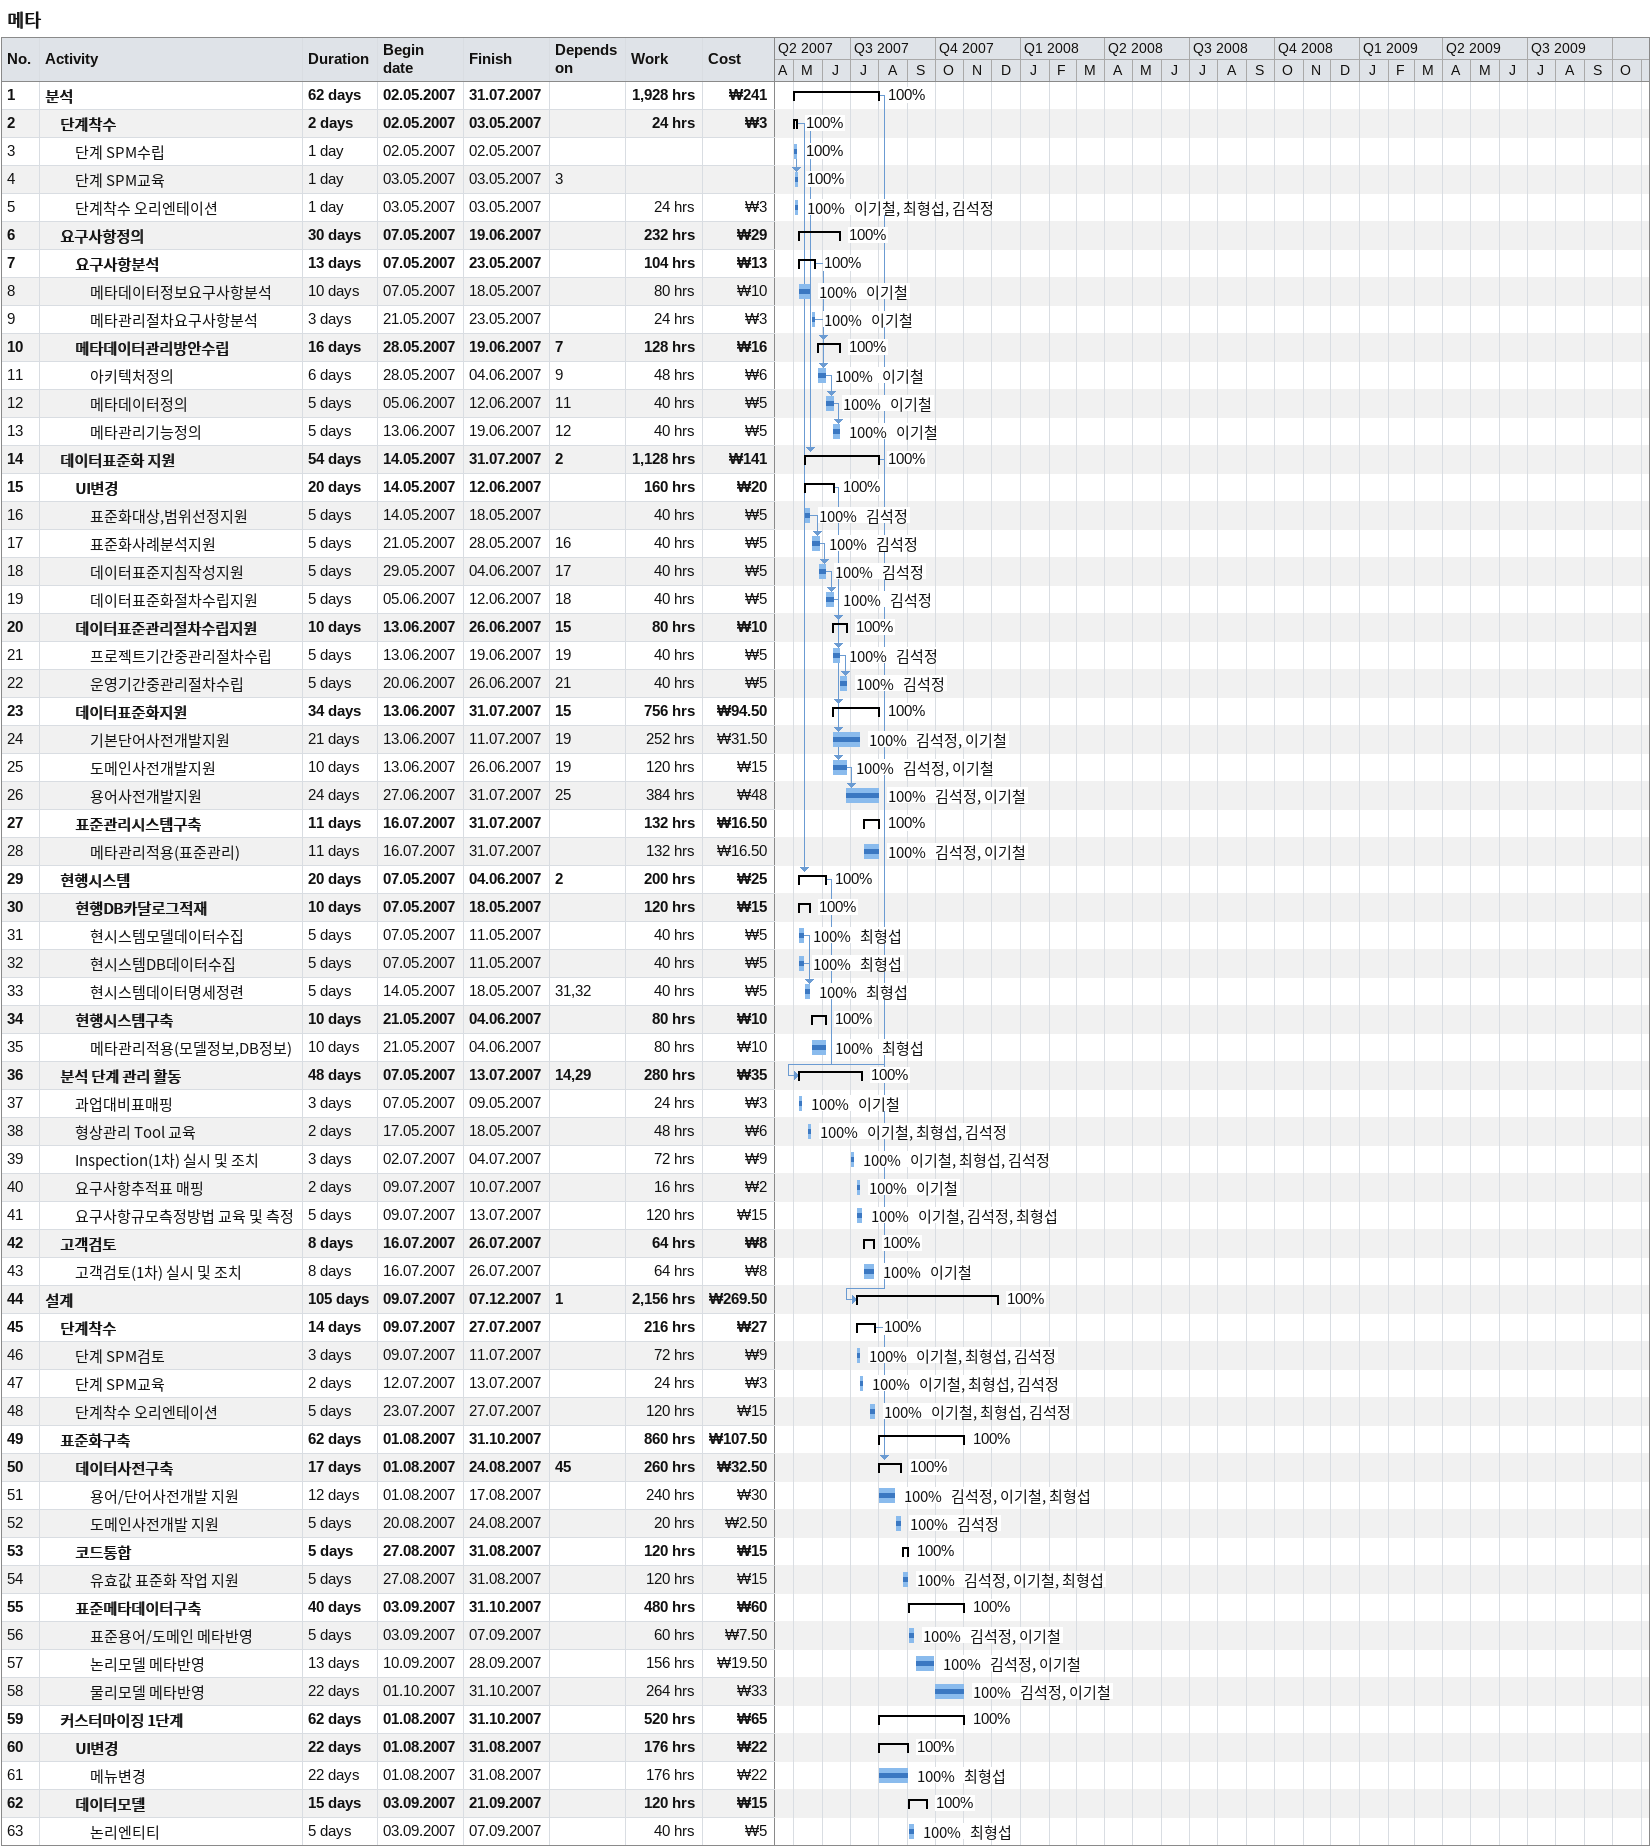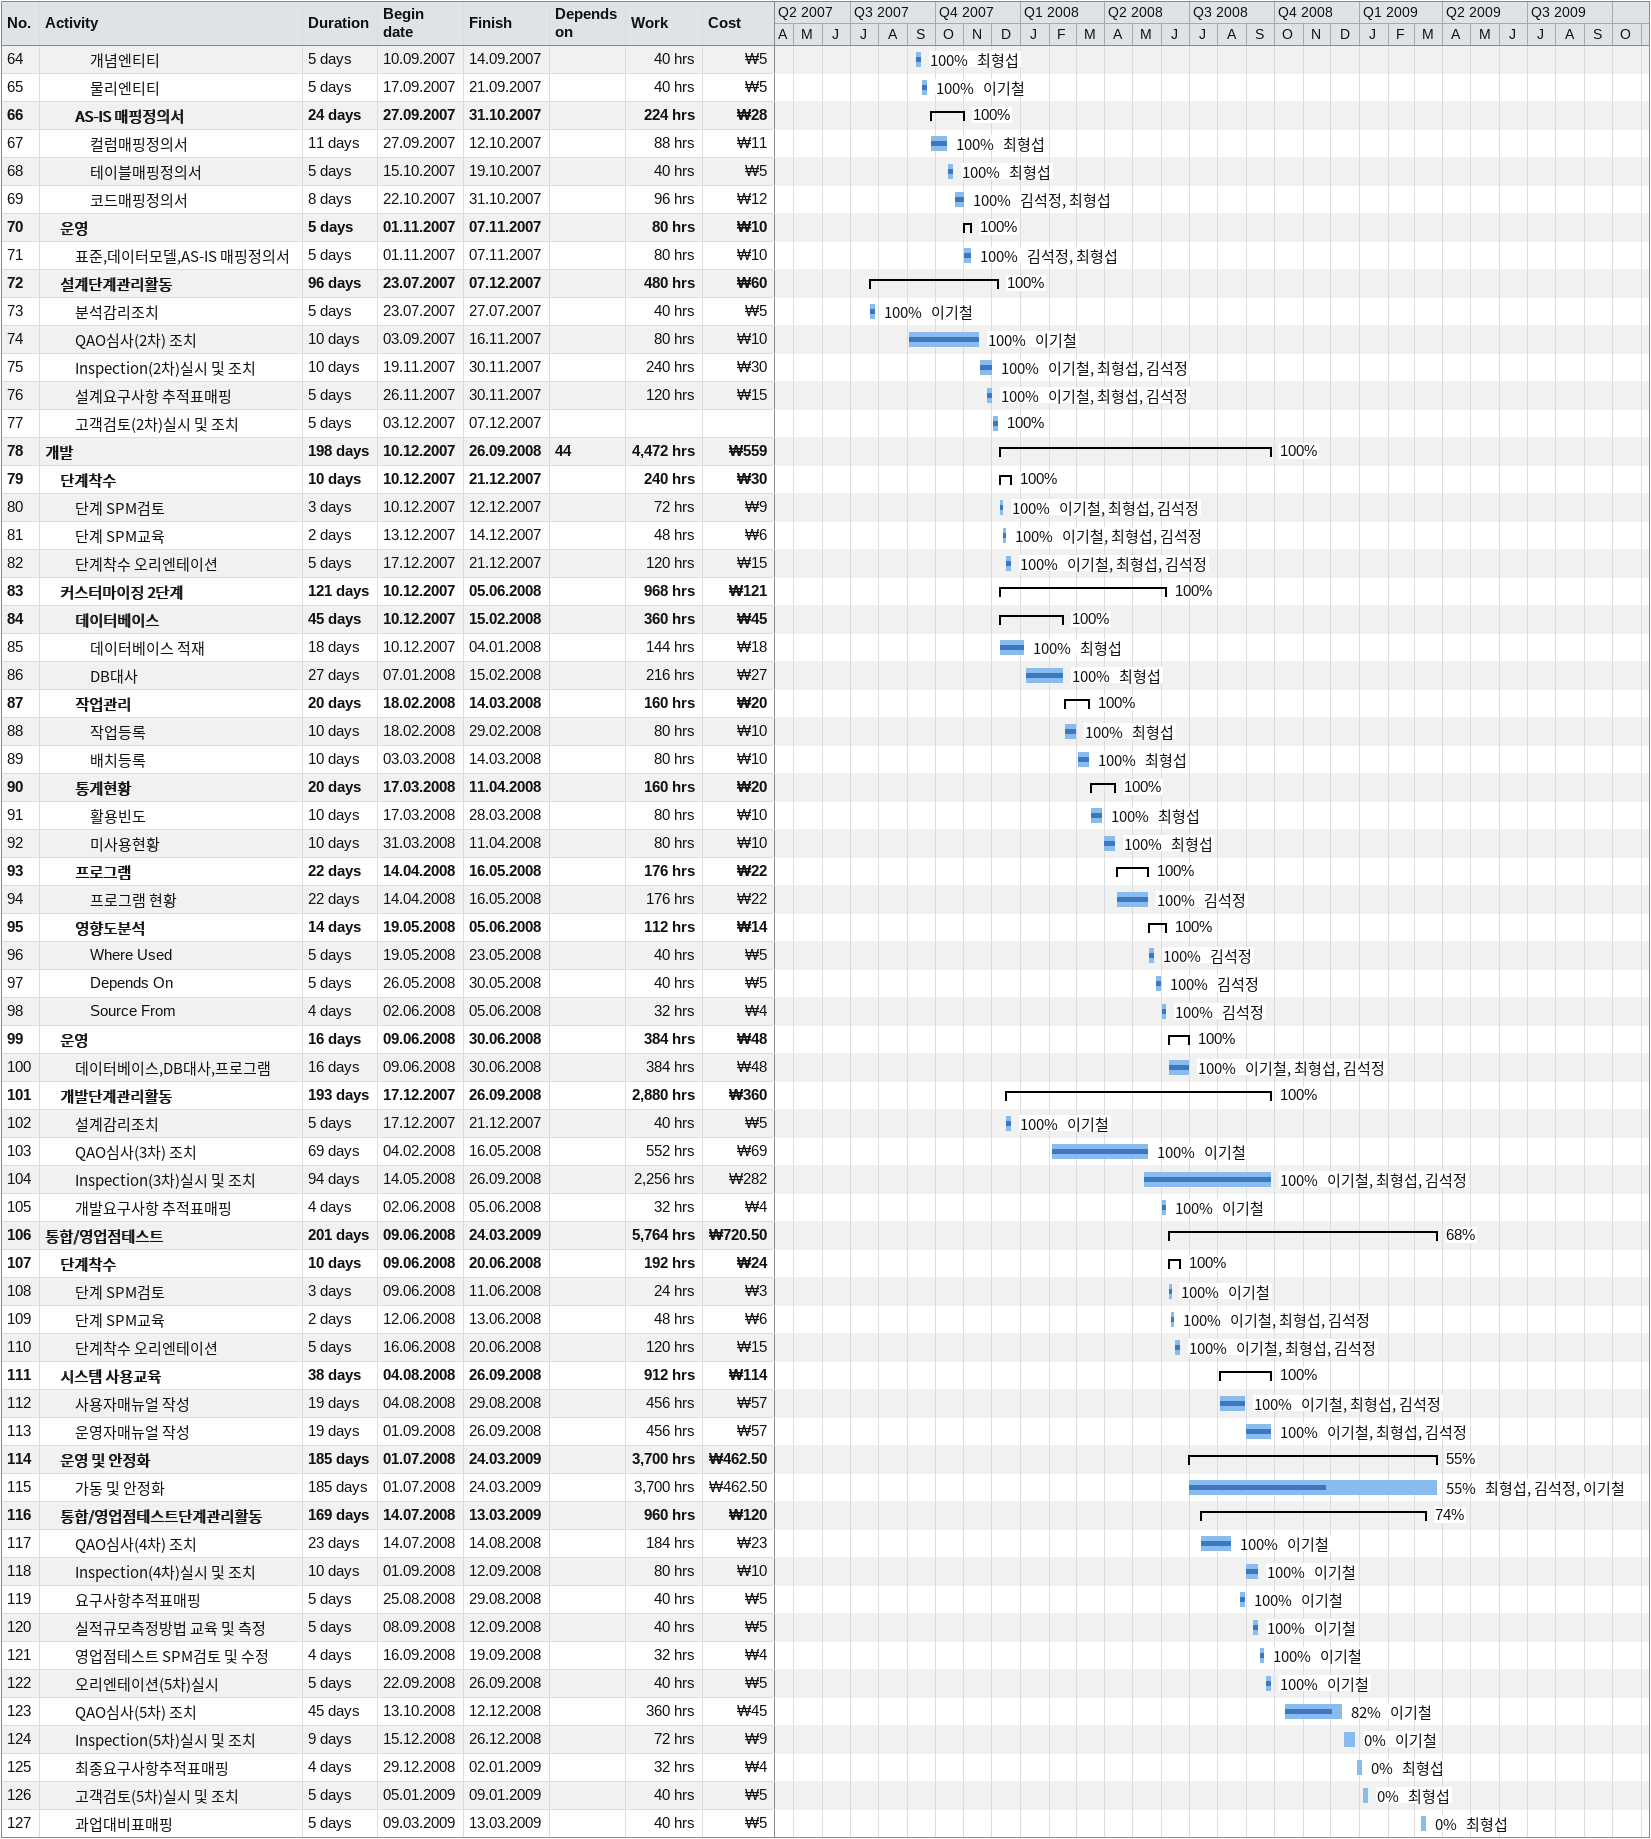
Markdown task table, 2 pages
메타

| ID | Level | Task | Duration | Start | Finish | Predecessors | Resources | % complete | Work (h) | Cost (₩) |
|---|---|---|---|---|---|---|---|---|---|---|
| 1 | 1 | **분석** | 62d | 2007-05-02 | 2007-07-31 |  |  | 100 | 1928 | 241 |
| 2 | 2 | **단계착수** | 2d | 2007-05-02 | 2007-05-03 |  |  | 100 | 24 | 3 |
| 3 | 3 | 단계 SPM수립 | 1d | 2007-05-02 | 2007-05-02 |  |  | 100 |  |  |
| 4 | 3 | 단계 SPM교육 | 1d | 2007-05-03 | 2007-05-03 | 3 |  | 100 |  |  |
| 5 | 3 | 단계착수 오리엔테이션 | 1d | 2007-05-03 | 2007-05-03 |  | 이기철, 최형섭, 김석정 | 100 | 24 | 3 |
| 6 | 2 | **요구사항정의** | 30d | 2007-05-07 | 2007-06-19 |  |  | 100 | 232 | 29 |
| 7 | 3 | **요구사항분석** | 13d | 2007-05-07 | 2007-05-23 |  |  | 100 | 104 | 13 |
| 8 | 4 | 메타데이터정보요구사항분석 | 10d | 2007-05-07 | 2007-05-18 |  | 이기철 | 100 | 80 | 10 |
| 9 | 4 | 메타관리절차요구사항분석 | 3d | 2007-05-21 | 2007-05-23 |  | 이기철 | 100 | 24 | 3 |
| 10 | 3 | **메타데이터관리방안수립** | 16d | 2007-05-28 | 2007-06-19 | 7 |  | 100 | 128 | 16 |
| 11 | 4 | 아키텍처정의 | 6d | 2007-05-28 | 2007-06-04 | 9 | 이기철 | 100 | 48 | 6 |
| 12 | 4 | 메타데이터정의 | 5d | 2007-06-05 | 2007-06-12 | 11 | 이기철 | 100 | 40 | 5 |
| 13 | 4 | 메타관리기능정의 | 5d | 2007-06-13 | 2007-06-19 | 12 | 이기철 | 100 | 40 | 5 |
| 14 | 2 | **데이터표준화 지원** | 54d | 2007-05-14 | 2007-07-31 | 2 |  | 100 | 1128 | 141 |
| 15 | 3 | **UI변경** | 20d | 2007-05-14 | 2007-06-12 |  |  | 100 | 160 | 20 |
| 16 | 4 | 표준화대상,범위선정지원 | 5d | 2007-05-14 | 2007-05-18 |  | 김석정 | 100 | 40 | 5 |
| 17 | 4 | 표준화사례분석지원 | 5d | 2007-05-21 | 2007-05-28 | 16 | 김석정 | 100 | 40 | 5 |
| 18 | 4 | 데이터표준지침작성지원 | 5d | 2007-05-29 | 2007-06-04 | 17 | 김석정 | 100 | 40 | 5 |
| 19 | 4 | 데이터표준화절차수립지원 | 5d | 2007-06-05 | 2007-06-12 | 18 | 김석정 | 100 | 40 | 5 |
| 20 | 3 | **데이터표준관리절차수립지원** | 10d | 2007-06-13 | 2007-06-26 | 15 |  | 100 | 80 | 10 |
| 21 | 4 | 프로젝트기간중관리절차수립 | 5d | 2007-06-13 | 2007-06-19 | 19 | 김석정 | 100 | 40 | 5 |
| 22 | 4 | 운영기간중관리절차수립 | 5d | 2007-06-20 | 2007-06-26 | 21 | 김석정 | 100 | 40 | 5 |
| 23 | 3 | **데이터표준화지원** | 34d | 2007-06-13 | 2007-07-31 | 15 |  | 100 | 756 | 94.50 |
| 24 | 4 | 기본단어사전개발지원 | 21d | 2007-06-13 | 2007-07-11 | 19 | 김석정, 이기철 | 100 | 252 | 31.50 |
| 25 | 4 | 도메인사전개발지원 | 10d | 2007-06-13 | 2007-06-26 | 19 | 김석정, 이기철 | 100 | 120 | 15 |
| 26 | 4 | 용어사전개발지원 | 24d | 2007-06-27 | 2007-07-31 | 25 | 김석정, 이기철 | 100 | 384 | 48 |
| 27 | 3 | **표준관리시스템구축** | 11d | 2007-07-16 | 2007-07-31 |  |  | 100 | 132 | 16.50 |
| 28 | 4 | 메타관리적용(표준관리) | 11d | 2007-07-16 | 2007-07-31 |  | 김석정, 이기철 | 100 | 132 | 16.50 |
| 29 | 2 | **현행시스템** | 20d | 2007-05-07 | 2007-06-04 | 2 |  | 100 | 200 | 25 |
| 30 | 3 | **현행DB카달로그적재** | 10d | 2007-05-07 | 2007-05-18 |  |  | 100 | 120 | 15 |
| 31 | 4 | 현시스템모델데이터수집 | 5d | 2007-05-07 | 2007-05-11 |  | 최형섭 | 100 | 40 | 5 |
| 32 | 4 | 현시스템DB데이터수집 | 5d | 2007-05-07 | 2007-05-11 |  | 최형섭 | 100 | 40 | 5 |
| 33 | 4 | 현시스템데이터명세정련 | 5d | 2007-05-14 | 2007-05-18 | 31, 32 | 최형섭 | 100 | 40 | 5 |
| 34 | 3 | **현행시스템구축** | 10d | 2007-05-21 | 2007-06-04 |  |  | 100 | 80 | 10 |
| 35 | 4 | 메타관리적용(모델정보,DB정보) | 10d | 2007-05-21 | 2007-06-04 |  | 최형섭 | 100 | 80 | 10 |
| 36 | 2 | **분석 단계 관리 활동** | 48d | 2007-05-07 | 2007-07-13 | 14, 29 |  | 100 | 280 | 35 |
| 37 | 3 | 과업대비표매핑 | 3d | 2007-05-07 | 2007-05-09 |  | 이기철 | 100 | 24 | 3 |
| 38 | 3 | 형상관리 Tool 교육 | 2d | 2007-05-17 | 2007-05-18 |  | 이기철, 최형섭, 김석정 | 100 | 48 | 6 |
| 39 | 3 | Inspection(1차) 실시 및 조치 | 3d | 2007-07-02 | 2007-07-04 |  | 이기철, 최형섭, 김석정 | 100 | 72 | 9 |
| 40 | 3 | 요구사항추적표 매핑 | 2d | 2007-07-09 | 2007-07-10 |  | 이기철 | 100 | 16 | 2 |
| 41 | 3 | 요구사항규모측정방법 교육 및 측정 | 5d | 2007-07-09 | 2007-07-13 |  | 이기철, 김석정, 최형섭 | 100 | 120 | 15 |
| 42 | 2 | **고객검토** | 8d | 2007-07-16 | 2007-07-26 |  |  | 100 | 64 | 8 |
| 43 | 3 | 고객검토(1차) 실시 및 조치 | 8d | 2007-07-16 | 2007-07-26 |  | 이기철 | 100 | 64 | 8 |
| 44 | 1 | **설계** | 105d | 2007-07-09 | 2007-12-07 | 1 |  | 100 | 2156 | 269.50 |
| 45 | 2 | **단계착수** | 14d | 2007-07-09 | 2007-07-27 |  |  | 100 | 216 | 27 |
| 46 | 3 | 단계 SPM검토 | 3d | 2007-07-09 | 2007-07-11 |  | 이기철, 최형섭, 김석정 | 100 | 72 | 9 |
| 47 | 3 | 단계 SPM교육 | 2d | 2007-07-12 | 2007-07-13 |  | 이기철, 최형섭, 김석정 | 100 | 24 | 3 |
| 48 | 3 | 단계착수 오리엔테이션 | 5d | 2007-07-23 | 2007-07-27 |  | 이기철, 최형섭, 김석정 | 100 | 120 | 15 |
| 49 | 2 | **표준화구축** | 62d | 2007-08-01 | 2007-10-31 |  |  | 100 | 860 | 107.50 |
| 50 | 3 | **데이터사전구축** | 17d | 2007-08-01 | 2007-08-24 | 45 |  | 100 | 260 | 32.50 |
| 51 | 4 | 용어/단어사전개발 지원 | 12d | 2007-08-01 | 2007-08-17 |  | 김석정, 이기철, 최형섭 | 100 | 240 | 30 |
| 52 | 4 | 도메인사전개발 지원 | 5d | 2007-08-20 | 2007-08-24 |  | 김석정 | 100 | 20 | 2.50 |
| 53 | 3 | **코드통합** | 5d | 2007-08-27 | 2007-08-31 |  |  | 100 | 120 | 15 |
| 54 | 4 | 유효값 표준화 작업 지원 | 5d | 2007-08-27 | 2007-08-31 |  | 김석정, 이기철, 최형섭 | 100 | 120 | 15 |
| 55 | 3 | **표준메타데이터구축** | 40d | 2007-09-03 | 2007-10-31 |  |  | 100 | 480 | 60 |
| 56 | 4 | 표준용어/도메인 메타반영 | 5d | 2007-09-03 | 2007-09-07 |  | 김석정, 이기철 | 100 | 60 | 7.50 |
| 57 | 4 | 논리모델 메타반영 | 13d | 2007-09-10 | 2007-09-28 |  | 김석정, 이기철 | 100 | 156 | 19.50 |
| 58 | 4 | 물리모델 메타반영 | 22d | 2007-10-01 | 2007-10-31 |  | 김석정, 이기철 | 100 | 264 | 33 |
| 59 | 2 | **커스터마이징 1단계** | 62d | 2007-08-01 | 2007-10-31 |  |  | 100 | 520 | 65 |
| 60 | 3 | **UI변경** | 22d | 2007-08-01 | 2007-08-31 |  |  | 100 | 176 | 22 |
| 61 | 4 | 메뉴변경 | 22d | 2007-08-01 | 2007-08-31 |  | 최형섭 | 100 | 176 | 22 |
| 62 | 3 | **데이터모델** | 15d | 2007-09-03 | 2007-09-21 |  |  | 100 | 120 | 15 |
| 63 | 4 | 논리엔티티 | 5d | 2007-09-03 | 2007-09-07 |  | 최형섭 | 100 | 40 | 5 |
| 64 | 4 | 개념엔티티 | 5d | 2007-09-10 | 2007-09-14 |  | 최형섭 | 100 | 40 | 5 |
| 65 | 4 | 물리엔티티 | 5d | 2007-09-17 | 2007-09-21 |  | 이기철 | 100 | 40 | 5 |
| 66 | 3 | **AS-IS 매핑정의서** | 24d | 2007-09-27 | 2007-10-31 |  |  | 100 | 224 | 28 |
| 67 | 4 | 컬럼매핑정의서 | 11d | 2007-09-27 | 2007-10-12 |  | 최형섭 | 100 | 88 | 11 |
| 68 | 4 | 테이블매핑정의서 | 5d | 2007-10-15 | 2007-10-19 |  | 최형섭 | 100 | 40 | 5 |
| 69 | 4 | 코드매핑정의서 | 8d | 2007-10-22 | 2007-10-31 |  | 김석정, 최형섭 | 100 | 96 | 12 |
| 70 | 2 | **운영** | 5d | 2007-11-01 | 2007-11-07 |  |  | 100 | 80 | 10 |
| 71 | 3 | 표준,데이터모델,AS-IS 매핑정의서 | 5d | 2007-11-01 | 2007-11-07 |  | 김석정, 최형섭 | 100 | 80 | 10 |
| 72 | 2 | **설계단계관리활동** | 96d | 2007-07-23 | 2007-12-07 |  |  | 100 | 480 | 60 |
| 73 | 3 | 분석감리조치 | 5d | 2007-07-23 | 2007-07-27 |  | 이기철 | 100 | 40 | 5 |
| 74 | 3 | QAO심사(2차) 조치 | 10d | 2007-09-03 | 2007-11-16 |  | 이기철 | 100 | 80 | 10 |
| 75 | 3 | Inspection(2차)실시 및 조치 | 10d | 2007-11-19 | 2007-11-30 |  | 이기철, 최형섭, 김석정 | 100 | 240 | 30 |
| 76 | 3 | 설계요구사항 추적표매핑 | 5d | 2007-11-26 | 2007-11-30 |  | 이기철, 최형섭, 김석정 | 100 | 120 | 15 |
| 77 | 3 | 고객검토(2차)실시 및 조치 | 5d | 2007-12-03 | 2007-12-07 |  |  | 100 |  |  |
| 78 | 1 | **개발** | 198d | 2007-12-10 | 2008-09-26 | 44 |  | 100 | 4472 | 559 |
| 79 | 2 | **단계착수** | 10d | 2007-12-10 | 2007-12-21 |  |  | 100 | 240 | 30 |
| 80 | 3 | 단계 SPM검토 | 3d | 2007-12-10 | 2007-12-12 |  | 이기철, 최형섭, 김석정 | 100 | 72 | 9 |
| 81 | 3 | 단계 SPM교육 | 2d | 2007-12-13 | 2007-12-14 |  | 이기철, 최형섭, 김석정 | 100 | 48 | 6 |
| 82 | 3 | 단계착수 오리엔테이션 | 5d | 2007-12-17 | 2007-12-21 |  | 이기철, 최형섭, 김석정 | 100 | 120 | 15 |
| 83 | 2 | **커스터마이징 2단계** | 121d | 2007-12-10 | 2008-06-05 |  |  | 100 | 968 | 121 |
| 84 | 3 | **데이터베이스** | 45d | 2007-12-10 | 2008-02-15 |  |  | 100 | 360 | 45 |
| 85 | 4 | 데이터베이스 적재 | 18d | 2007-12-10 | 2008-01-04 |  | 최형섭 | 100 | 144 | 18 |
| 86 | 4 | DB대사 | 27d | 2008-01-07 | 2008-02-15 |  | 최형섭 | 100 | 216 | 27 |
| 87 | 3 | **작업관리** | 20d | 2008-02-18 | 2008-03-14 |  |  | 100 | 160 | 20 |
| 88 | 4 | 작업등록 | 10d | 2008-02-18 | 2008-02-29 |  | 최형섭 | 100 | 80 | 10 |
| 89 | 4 | 배치등록 | 10d | 2008-03-03 | 2008-03-14 |  | 최형섭 | 100 | 80 | 10 |
| 90 | 3 | **통게현황** | 20d | 2008-03-17 | 2008-04-11 |  |  | 100 | 160 | 20 |
| 91 | 4 | 활용빈도 | 10d | 2008-03-17 | 2008-03-28 |  | 최형섭 | 100 | 80 | 10 |
| 92 | 4 | 미사용현황 | 10d | 2008-03-31 | 2008-04-11 |  | 최형섭 | 100 | 80 | 10 |
| 93 | 3 | **프로그램** | 22d | 2008-04-14 | 2008-05-16 |  |  | 100 | 176 | 22 |
| 94 | 4 | 프로그램 현황 | 22d | 2008-04-14 | 2008-05-16 |  | 김석정 | 100 | 176 | 22 |
| 95 | 3 | **영향도분석** | 14d | 2008-05-19 | 2008-06-05 |  |  | 100 | 112 | 14 |
| 96 | 4 | Where Used | 5d | 2008-05-19 | 2008-05-23 |  | 김석정 | 100 | 40 | 5 |
| 97 | 4 | Depends On | 5d | 2008-05-26 | 2008-05-30 |  | 김석정 | 100 | 40 | 5 |
| 98 | 4 | Source From | 4d | 2008-06-02 | 2008-06-05 |  | 김석정 | 100 | 32 | 4 |
| 99 | 2 | **운영** | 16d | 2008-06-09 | 2008-06-30 |  |  | 100 | 384 | 48 |
| 100 | 3 | 데이터베이스,DB대사,프로그램 | 16d | 2008-06-09 | 2008-06-30 |  | 이기철, 최형섭, 김석정 | 100 | 384 | 48 |
| 101 | 2 | **개발단계관리활동** | 193d | 2007-12-17 | 2008-09-26 |  |  | 100 | 2880 | 360 |
| 102 | 3 | 설계감리조치 | 5d | 2007-12-17 | 2007-12-21 |  | 이기철 | 100 | 40 | 5 |
| 103 | 3 | QAO심사(3차) 조치 | 69d | 2008-02-04 | 2008-05-16 |  | 이기철 | 100 | 552 | 69 |
| 104 | 3 | Inspection(3차)실시 및 조치 | 94d | 2008-05-14 | 2008-09-26 |  | 이기철, 최형섭, 김석정 | 100 | 2256 | 282 |
| 105 | 3 | 개발요구사항 추적표매핑 | 4d | 2008-06-02 | 2008-06-05 |  | 이기철 | 100 | 32 | 4 |
| 106 | 1 | **통합/영업점테스트** | 201d | 2008-06-09 | 2009-03-24 |  |  | 68 | 5764 | 720.50 |
| 107 | 2 | **단계착수** | 10d | 2008-06-09 | 2008-06-20 |  |  | 100 | 192 | 24 |
| 108 | 3 | 단계 SPM검토 | 3d | 2008-06-09 | 2008-06-11 |  | 이기철 | 100 | 24 | 3 |
| 109 | 3 | 단계 SPM교육 | 2d | 2008-06-12 | 2008-06-13 |  | 이기철, 최형섭, 김석정 | 100 | 48 | 6 |
| 110 | 3 | 단계착수 오리엔테이션 | 5d | 2008-06-16 | 2008-06-20 |  | 이기철, 최형섭, 김석정 | 100 | 120 | 15 |
| 111 | 2 | **시스템 사용교육** | 38d | 2008-08-04 | 2008-09-26 |  |  | 100 | 912 | 114 |
| 112 | 3 | 사용자매뉴얼 작성 | 19d | 2008-08-04 | 2008-08-29 |  | 이기철, 최형섭, 김석정 | 100 | 456 | 57 |
| 113 | 3 | 운영자매뉴얼 작성 | 19d | 2008-09-01 | 2008-09-26 |  | 이기철, 최형섭, 김석정 | 100 | 456 | 57 |
| 114 | 2 | **운영 및 안정화** | 185d | 2008-07-01 | 2009-03-24 |  |  | 55 | 3700 | 462.50 |
| 115 | 3 | 가동 및 안정화 | 185d | 2008-07-01 | 2009-03-24 |  | 최형섭, 김석정, 이기철 | 55 | 3700 | 462.50 |
| 116 | 2 | **통합/영업점테스트단계관리활동** | 169d | 2008-07-14 | 2009-03-13 |  |  | 74 | 960 | 120 |
| 117 | 3 | QAO심사(4차) 조치 | 23d | 2008-07-14 | 2008-08-14 |  | 이기철 | 100 | 184 | 23 |
| 118 | 3 | Inspection(4차)실시 및 조치 | 10d | 2008-09-01 | 2008-09-12 |  | 이기철 | 100 | 80 | 10 |
| 119 | 3 | 요구사항추적표매핑 | 5d | 2008-08-25 | 2008-08-29 |  | 이기철 | 100 | 40 | 5 |
| 120 | 3 | 실적규모측정방법 교육 및 측정 | 5d | 2008-09-08 | 2008-09-12 |  | 이기철 | 100 | 40 | 5 |
| 121 | 3 | 영업점테스트 SPM검토 및 수정 | 4d | 2008-09-16 | 2008-09-19 |  | 이기철 | 100 | 32 | 4 |
| 122 | 3 | 오리엔테이션(5차)실시 | 5d | 2008-09-22 | 2008-09-26 |  | 이기철 | 100 | 40 | 5 |
| 123 | 3 | QAO심사(5차) 조치 | 45d | 2008-10-13 | 2008-12-12 |  | 이기철 | 82 | 360 | 45 |
| 124 | 3 | Inspection(5차)실시 및 조치 | 9d | 2008-12-15 | 2008-12-26 |  | 이기철 | 0 | 72 | 9 |
| 125 | 3 | 최종요구사항추적표매핑 | 4d | 2008-12-29 | 2009-01-02 |  | 최형섭 | 0 | 32 | 4 |
| 126 | 3 | 고객검토(5차)실시 및 조치 | 5d | 2009-01-05 | 2009-01-09 |  | 최형섭 | 0 | 40 | 5 |
| 127 | 3 | 과업대비표매핑 | 5d | 2009-03-09 | 2009-03-13 |  | 최형섭 | 0 | 40 | 5 |
